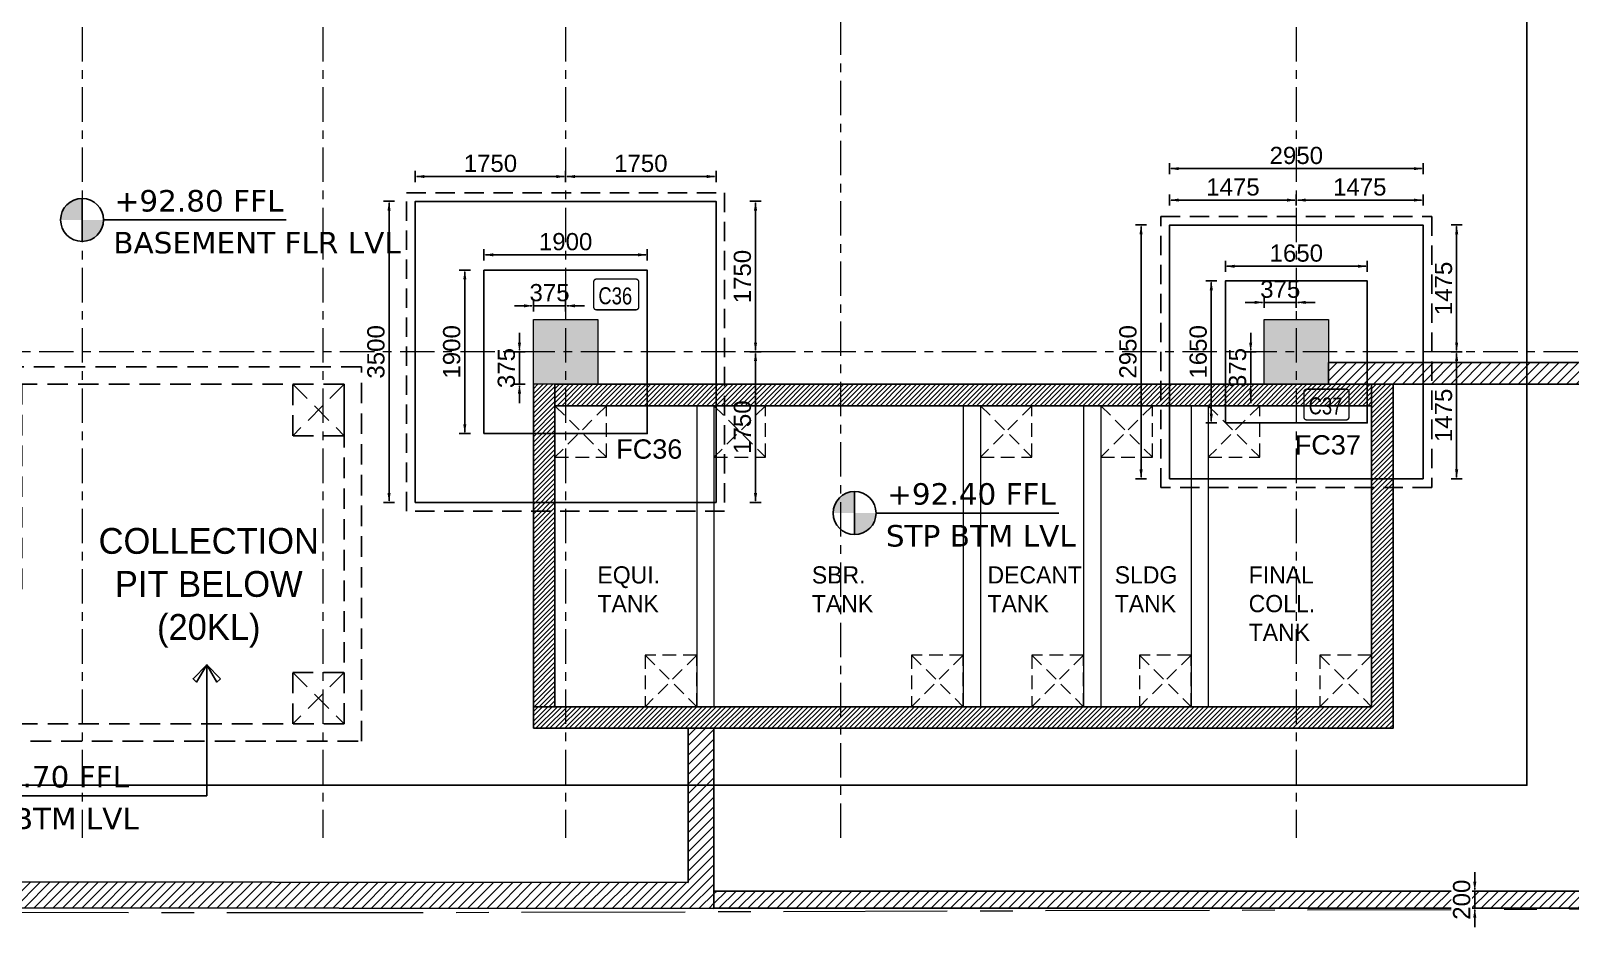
# Model space of a CAD drawing. Extents: x 1878645 to 3043969, y -1160829 to -603973.
# Drawn here: x 2125709 to 2143617, y -683780 to -673360 of the extents above; entities that cross this region are included whole.
import ezdxf
from ezdxf.enums import TextEntityAlignment as Align

# ---------------------------------------------------------------- set-up
doc = ezdxf.new("R2010")
doc.units = 0
doc.header["$LTSCALE"] = 100
doc.header["$PDMODE"] = 66
for name, pattern in [('Center', [50.8, 31.75, -6.35, 6.35, -6.35]), ('Grids', [7, 4, -1, 1, -1]), ('Hidden', [9.525, 6.35, -3.175]), ('HIDDEN2', [4.7625, 3.175, -1.5875]), ('SCHidden', [0.375, 0.25, -0.125])]:
    doc.linetypes.add(name, pattern=pattern)
doc.layers.get('Defpoints').update_dxf_attribs({"lineweight": 0})
for name, color, linetype in [('A-ANNO-LVL', 4, 'Continuous'), ('A-ANNO-TEXT', 8, 'Continuous'), ('A-CUT-ABOE', 150, 'Hidden'), ('A-DIMN-100', 5, 'Continuous'), ('COMMENTS', 30, 'Continuous'), ('Dim', 3, 'Continuous'), ('Footing', 5, 'Continuous'), ('Footing Nos', 4, 'Continuous'), ('PCC', 2, 'Continuous'), ('RETAIN-WALL', 1, 'Continuous')]:
    doc.layers.add(name, color=color, linetype=linetype)
for name, color, linetype, lineweight in [('A-ELEV-09', 9, 'Continuous', 0), ('A-GRID', 8, 'Grids', 0), ('A-SITE-BDRY', 6, 'Center', 70), ('A-STRU-CONC', 2, 'Continuous', 0), ('ECO COL', 6, 'Continuous', 0), ('Eco_  CNO', 7, 'Continuous', 25)]:
    doc.layers.add(name, color=color, linetype=linetype, lineweight=lineweight)
doc.styles.add('ARIAL', font='arial.ttf')
doc.styles.add('DIM-1', font='ARIALN.TTF')
doc.styles.add('ITA', font='simplex.shx')
doc.styles.add('SC-BBS1', font='SansSerif')
doc.styles.get("Standard").update_dxf_attribs({"font": 'verdana.ttf'})
doc.dimstyles.new('A-150-DIM-EXT_MAIN(FT)', dxfattribs={"dimscale": 0, "dimtxt": 200, "dimasz": 18, "dimexe": 100, "dimexo": 100, "dimgap": 50, "dimtad": 1, "dimdec": 0, "dimdsep": 46, "dimtxsty": 'ARIAL', "dimblk": 'A3', "dimcen": 0.025, "dimse1": 1, "dimse2": 1, "dimclrd": 256, "dimclre": 256, "dimclrt": 7, "dimazin": 2, "dimtfac": 1, "dimtdec": 0, "dimtix": 1, "dimtmove": 2, "dimatfit": 3, "dimldrblk": 'WSA-DOT-100', "dimfxl": 1, "dimtolj": 1, "dimtzin": 0, "dimarcsym": 0})
doc.dimstyles.new('DIM-075', dxfattribs={"dimscale": 75, "dimtxt": 2, "dimasz": 1.5, "dimexe": 0, "dimexo": 0, "dimgap": 0.5, "dimtad": 1, "dimdec": 0, "dimzin": 0, "dimdsep": 46, "dimtxsty": 'Standard', "dimblk": 'TAG-DIM-ARROW', "dimcen": 1, "dimclre": 8, "dimclrt": 7, "dimadec": 0, "dimazin": 0, "dimtfac": 1, "dimtdec": 0, "dimtmove": 0, "dimatfit": 3, "dimldrblk": 'TAG-LED-ARROW', "dimfxl": 1, "dimtfill": 1, "dimtfillclr": 256, "dimtolj": 1, "dimtzin": 0, "dimlwd": -1, "dimlwe": 5, "dimarcsym": 0})
pattern_1 = [(45, (-2090083.28, 677467.34), (-56.1266008, 56.1266008), [])]

# ---------------------------------------------------------------- blocks, each defined once
blk = doc.blocks.new('A2')
at = {"layer": 'Dim', "linetype": 'ByBlock', "lineweight": -2, "extrusion": (0, 0, -1)}
blk.add_lwpolyline([(6, 0), (12.2, 0)], dxfattribs=at)
blk.add_solid([(6, -1), (0, 0), (6, 1)], dxfattribs=at)
blk = doc.blocks.new('A3')
at = {"layer": 'Dim', "linetype": 'ByBlock', "lineweight": -2}
blk.add_line((0, 3.59), (0, -3.59), dxfattribs=at)
blk.add_blockref('A2', (0, 0), dxfattribs=at)
blk = doc.blocks.new('*D408')
at = {"layer": 'Defpoints', "color": 0, "transparency": 16777216}
for p in [(2131931, -676557), (2131556, -676717), (2131931, -676717)]:
    blk.add_point(p, dxfattribs=at)
at = {"layer": 'Dim', "lineweight": -2, "transparency": 16777216}
for p, q in [((2131538, -676557), (2131520, -676557)), ((2131556, -676557), (2131931, -676557)), ((2131949, -676557), (2131967, -676557))]:
    blk.add_line(p, q, dxfattribs=at)
at = {"layer": 'Dim', "lineweight": -2, "transparency": 16777216, "xscale": 18, "yscale": 18, "zscale": 18}
blk.add_blockref('A3', (2131556, -676557), dxfattribs=at)
at = {"layer": 'Dim', "lineweight": -2, "transparency": 16777216, "xscale": 18, "yscale": 18, "zscale": 18, "rotation": 180}
blk.add_blockref('A3', (2131931, -676557), dxfattribs=at)
at = {"layer": 'Dim', "color": 7, "transparency": 16777216, "insert": (2131744, -676405), "char_height": 200, "attachment_point": 5, "style": 'ARIAL'}
blk.add_mtext('\\A1;375', dxfattribs=at)
blk = doc.blocks.new('WSA-DOT-100')
at = {"layer": 'A-DIMN-100', "color": 5}
for p, q in [((0, -200), (0, 200)), ((-200, 0), (200, 0))]:
    blk.add_line(p, q, dxfattribs=at)
at = {"layer": 'A-DIMN-100', "color": 1, "const_width": 60}
blk.add_lwpolyline([(-30, 0, 1), (30, 0, 1)], format="xyb", close=True, dxfattribs=at)
blk = doc.blocks.new('*D409')
at = {"layer": 'Defpoints', "color": 0, "transparency": 16777216}
for p in [(2131394, -677092), (2131556, -677092), (2131556, -677468)]:
    blk.add_point(p, dxfattribs=at)
at = {"layer": 'Dim', "lineweight": -2, "transparency": 16777216}
for p, q in [((2131394, -677074), (2131394, -677056)), ((2131394, -677468), (2131394, -677092)), ((2131394, -677486), (2131394, -677504))]:
    blk.add_line(p, q, dxfattribs=at)
at = {"layer": 'Dim', "lineweight": -2, "transparency": 16777216, "xscale": 18, "yscale": 18, "zscale": 18}
for p, rotation in [((2131394, -677092), 270), ((2131394, -677468), 90)]:
    blk.add_blockref('A3', p, dxfattribs=dict(at, rotation=rotation))
at = {"layer": 'Dim', "color": 7, "transparency": 16777216, "insert": (2131242, -677280), "char_height": 200, "attachment_point": 5, "rotation": 90, "style": 'ARIAL'}
blk.add_mtext('\\A1;375', dxfattribs=at)
blk = doc.blocks.new('*D410')
at = {"layer": 'Defpoints', "color": 0, "transparency": 16777216}
for p in [(2140431, -676517), (2140056, -676717), (2140431, -676717)]:
    blk.add_point(p, dxfattribs=at)
at = {"layer": 'Dim', "lineweight": -2, "transparency": 16777216}
for p, q in [((2140038, -676517), (2140020, -676517)), ((2140056, -676517), (2140431, -676517)), ((2140449, -676517), (2140467, -676517))]:
    blk.add_line(p, q, dxfattribs=at)
at = {"layer": 'Dim', "lineweight": -2, "transparency": 16777216, "xscale": 18, "yscale": 18, "zscale": 18}
blk.add_blockref('A3', (2140056, -676517), dxfattribs=at)
at = {"layer": 'Dim', "lineweight": -2, "transparency": 16777216, "xscale": 18, "yscale": 18, "zscale": 18, "rotation": 180}
blk.add_blockref('A3', (2140431, -676517), dxfattribs=at)
at = {"layer": 'Dim', "color": 7, "transparency": 16777216, "insert": (2140244, -676365), "char_height": 200, "attachment_point": 5, "style": 'ARIAL'}
blk.add_mtext('\\A1;375', dxfattribs=at)
blk = doc.blocks.new('*D411')
at = {"layer": 'Defpoints', "color": 0, "transparency": 16777216}
for p in [(2139900, -677092), (2140056, -677092), (2140056, -677467)]:
    blk.add_point(p, dxfattribs=at)
at = {"layer": 'Dim', "lineweight": -2, "transparency": 16777216}
for p, q in [((2139900, -677074), (2139900, -677056)), ((2139900, -677467), (2139900, -677092)), ((2139900, -677485), (2139900, -677503))]:
    blk.add_line(p, q, dxfattribs=at)
at = {"layer": 'Dim', "lineweight": -2, "transparency": 16777216, "xscale": 18, "yscale": 18, "zscale": 18}
for p, rotation in [((2139900, -677092), 270), ((2139900, -677467), 90)]:
    blk.add_blockref('A3', p, dxfattribs=dict(at, rotation=rotation))
at = {"layer": 'Dim', "color": 7, "transparency": 16777216, "insert": (2139748, -677280), "char_height": 200, "attachment_point": 5, "rotation": 90, "style": 'ARIAL'}
blk.add_mtext('\\A1;375', dxfattribs=at)
blk = doc.blocks.new('Co')
at = {"const_width": 0.75}
blk.add_lwpolyline([(-12.57, -7.17), (-12.57, 6.59, -0.414214), (-11.07, 8.09), (10.51, 8.09, -0.414214), (12.01, 6.59), (12.01, -7.17, -0.414214), (10.51, -8.67), (-11.07, -8.67, -0.414214)], format="xyb", close=True, dxfattribs=at)
at = {"style": 'ITA', "width": 0.669972}
blk.add_attdef('COL', text='', height=10.5, rotation=0.63804, dxfattribs=at).set_placement((-9.93, -5.51), (8.49, -5.3), align=Align.FIT)
blk = doc.blocks.new('*D708')
at = {"layer": 'Defpoints', "color": 0, "transparency": 16777216}
for p in [(2140431, -675328), (2138956, -675617), (2140431, -675617)]:
    blk.add_point(p, dxfattribs=at)
at = {"layer": 'Dim', "lineweight": -2, "transparency": 16777216}
blk.add_line((2138974, -675328), (2140413, -675328), dxfattribs=at)
at = {"layer": 'Dim', "lineweight": -2, "transparency": 16777216, "xscale": 18, "yscale": 18, "zscale": 18, "rotation": 180}
blk.add_blockref('A3', (2138956, -675328), dxfattribs=at)
at = {"layer": 'Dim', "lineweight": -2, "transparency": 16777216, "xscale": 18, "yscale": 18, "zscale": 18}
blk.add_blockref('A3', (2140431, -675328), dxfattribs=at)
at = {"layer": 'Dim', "color": 7, "transparency": 16777216, "insert": (2139694, -675176), "char_height": 200, "attachment_point": 5, "style": 'ARIAL'}
blk.add_mtext('\\A1;1475', dxfattribs=at)
blk = doc.blocks.new('*D709')
at = {"layer": 'Defpoints', "color": 0, "transparency": 16777216}
for p in [(2141906, -675328), (2140431, -675617), (2141906, -675617)]:
    blk.add_point(p, dxfattribs=at)
at = {"layer": 'Dim', "lineweight": -2, "transparency": 16777216}
blk.add_line((2140449, -675328), (2141888, -675328), dxfattribs=at)
at = {"layer": 'Dim', "lineweight": -2, "transparency": 16777216, "xscale": 18, "yscale": 18, "zscale": 18, "rotation": 180}
blk.add_blockref('A3', (2140431, -675328), dxfattribs=at)
at = {"layer": 'Dim', "lineweight": -2, "transparency": 16777216, "xscale": 18, "yscale": 18, "zscale": 18}
blk.add_blockref('A3', (2141906, -675328), dxfattribs=at)
at = {"layer": 'Dim', "color": 7, "transparency": 16777216, "insert": (2141169, -675176), "char_height": 200, "attachment_point": 5, "style": 'ARIAL'}
blk.add_mtext('\\A1;1475', dxfattribs=at)
blk = doc.blocks.new('*D710')
at = {"layer": 'Defpoints', "color": 0, "transparency": 16777216}
for p in [(2138956, -674962), (2138956, -675617), (2141906, -675617)]:
    blk.add_point(p, dxfattribs=at)
at = {"layer": 'Dim', "lineweight": -2, "transparency": 16777216}
blk.add_line((2141888, -674962), (2138974, -674962), dxfattribs=at)
at = {"layer": 'Dim', "lineweight": -2, "transparency": 16777216, "xscale": 18, "yscale": 18, "zscale": 18, "rotation": 180}
blk.add_blockref('A3', (2138956, -674962), dxfattribs=at)
at = {"layer": 'Dim', "lineweight": -2, "transparency": 16777216, "xscale": 18, "yscale": 18, "zscale": 18}
blk.add_blockref('A3', (2141906, -674962), dxfattribs=at)
at = {"layer": 'Dim', "color": 7, "transparency": 16777216, "insert": (2140431, -674810), "char_height": 200, "attachment_point": 5, "style": 'ARIAL'}
blk.add_mtext('\\A1;2950', dxfattribs=at)
blk = doc.blocks.new('*D711')
at = {"layer": 'Defpoints', "color": 0, "transparency": 16777216}
for p in [(2139606, -676267), (2139442, -677917), (2139606, -677917)]:
    blk.add_point(p, dxfattribs=at)
at = {"layer": 'Dim', "lineweight": -2, "transparency": 16777216}
blk.add_line((2139442, -676285), (2139442, -677899), dxfattribs=at)
at = {"layer": 'Dim', "lineweight": -2, "transparency": 16777216, "xscale": 18, "yscale": 18, "zscale": 18}
for p, rotation in [((2139442, -676267), 90), ((2139442, -677917), 270)]:
    blk.add_blockref('A3', p, dxfattribs=dict(at, rotation=rotation))
at = {"layer": 'Dim', "color": 7, "transparency": 16777216, "insert": (2139290, -677092), "char_height": 200, "attachment_point": 5, "rotation": 90, "style": 'ARIAL'}
blk.add_mtext('\\A1;1650', dxfattribs=at)
blk = doc.blocks.new('*D712')
at = {"layer": 'Defpoints', "color": 0, "transparency": 16777216}
for p in [(2139606, -676097), (2139606, -676267), (2141256, -676267)]:
    blk.add_point(p, dxfattribs=at)
at = {"layer": 'Dim', "lineweight": -2, "transparency": 16777216}
blk.add_line((2141238, -676097), (2139624, -676097), dxfattribs=at)
at = {"layer": 'Dim', "lineweight": -2, "transparency": 16777216, "xscale": 18, "yscale": 18, "zscale": 18, "rotation": 180}
blk.add_blockref('A3', (2139606, -676097), dxfattribs=at)
at = {"layer": 'Dim', "lineweight": -2, "transparency": 16777216, "xscale": 18, "yscale": 18, "zscale": 18}
blk.add_blockref('A3', (2141256, -676097), dxfattribs=at)
at = {"layer": 'Dim', "color": 7, "transparency": 16777216, "insert": (2140431, -675945), "char_height": 200, "attachment_point": 5, "style": 'ARIAL'}
blk.add_mtext('\\A1;1650', dxfattribs=at)
blk = doc.blocks.new('*D713')
at = {"layer": 'Defpoints', "color": 0, "transparency": 16777216}
for p in [(2138956, -675617), (2138625, -678567), (2138956, -678567)]:
    blk.add_point(p, dxfattribs=at)
at = {"layer": 'Dim', "lineweight": -2, "transparency": 16777216}
blk.add_line((2138625, -675635), (2138625, -678549), dxfattribs=at)
at = {"layer": 'Dim', "lineweight": -2, "transparency": 16777216, "xscale": 18, "yscale": 18, "zscale": 18}
for p, rotation in [((2138625, -675617), 90), ((2138625, -678567), 270)]:
    blk.add_blockref('A3', p, dxfattribs=dict(at, rotation=rotation))
at = {"layer": 'Dim', "color": 7, "transparency": 16777216, "insert": (2138473, -677092), "char_height": 200, "attachment_point": 5, "rotation": 90, "style": 'ARIAL'}
blk.add_mtext('\\A1;2950', dxfattribs=at)
blk = doc.blocks.new('*D714')
at = {"layer": 'Defpoints', "color": 0, "transparency": 16777216}
for p in [(2141906, -675617), (2141906, -677092), (2142296, -677092)]:
    blk.add_point(p, dxfattribs=at)
at = {"layer": 'Dim', "lineweight": -2, "transparency": 16777216}
blk.add_line((2142296, -675635), (2142296, -677074), dxfattribs=at)
at = {"layer": 'Dim', "lineweight": -2, "transparency": 16777216, "xscale": 18, "yscale": 18, "zscale": 18}
for p, rotation in [((2142296, -675617), 90), ((2142296, -677092), 270)]:
    blk.add_blockref('A3', p, dxfattribs=dict(at, rotation=rotation))
at = {"layer": 'Dim', "color": 7, "transparency": 16777216, "insert": (2142144, -676355), "char_height": 200, "attachment_point": 5, "rotation": 90, "style": 'ARIAL'}
blk.add_mtext('\\A1;1475', dxfattribs=at)
blk = doc.blocks.new('*D715')
at = {"layer": 'Defpoints', "color": 0, "transparency": 16777216}
for p in [(2141906, -677092), (2141906, -678567), (2142296, -678567)]:
    blk.add_point(p, dxfattribs=at)
at = {"layer": 'Dim', "lineweight": -2, "transparency": 16777216}
blk.add_line((2142296, -677110), (2142296, -678549), dxfattribs=at)
at = {"layer": 'Dim', "lineweight": -2, "transparency": 16777216, "xscale": 18, "yscale": 18, "zscale": 18}
for p, rotation in [((2142296, -677092), 90), ((2142296, -678567), 270)]:
    blk.add_blockref('A3', p, dxfattribs=dict(at, rotation=rotation))
at = {"layer": 'Dim', "color": 7, "transparency": 16777216, "insert": (2142144, -677830), "char_height": 200, "attachment_point": 5, "rotation": 90, "style": 'ARIAL'}
blk.add_mtext('\\A1;1475', dxfattribs=at)
blk = doc.blocks.new('*D716')
at = {"layer": 'Defpoints', "color": 0, "transparency": 16777216}
for p in [(2132881, -675964), (2130981, -676142), (2132881, -676142)]:
    blk.add_point(p, dxfattribs=at)
at = {"layer": 'Dim', "lineweight": -2, "transparency": 16777216}
blk.add_line((2130999, -675964), (2132863, -675964), dxfattribs=at)
at = {"layer": 'Dim', "lineweight": -2, "transparency": 16777216, "xscale": 18, "yscale": 18, "zscale": 18, "rotation": 180}
blk.add_blockref('A3', (2130981, -675964), dxfattribs=at)
at = {"layer": 'Dim', "lineweight": -2, "transparency": 16777216, "xscale": 18, "yscale": 18, "zscale": 18}
blk.add_blockref('A3', (2132881, -675964), dxfattribs=at)
at = {"layer": 'Dim', "color": 7, "transparency": 16777216, "insert": (2131931, -675812), "char_height": 200, "attachment_point": 5, "style": 'ARIAL'}
blk.add_mtext('\\A1;1900', dxfattribs=at)
blk = doc.blocks.new('*D717')
at = {"layer": 'Defpoints', "color": 0, "transparency": 16777216}
for p in [(2130981, -676142), (2130758, -678042), (2130981, -678042)]:
    blk.add_point(p, dxfattribs=at)
at = {"layer": 'Dim', "lineweight": -2, "transparency": 16777216}
blk.add_line((2130758, -676160), (2130758, -678024), dxfattribs=at)
at = {"layer": 'Dim', "lineweight": -2, "transparency": 16777216, "xscale": 18, "yscale": 18, "zscale": 18}
for p, rotation in [((2130758, -676142), 90), ((2130758, -678042), 270)]:
    blk.add_blockref('A3', p, dxfattribs=dict(at, rotation=rotation))
at = {"layer": 'Dim', "color": 7, "transparency": 16777216, "insert": (2130606, -677092), "char_height": 200, "attachment_point": 5, "rotation": 90, "style": 'ARIAL'}
blk.add_mtext('\\A1;1900', dxfattribs=at)
blk = doc.blocks.new('*D718')
at = {"layer": 'Defpoints', "color": 0, "transparency": 16777216}
for p in [(2131931, -675054), (2130181, -675342), (2131931, -675342)]:
    blk.add_point(p, dxfattribs=at)
at = {"layer": 'Dim', "lineweight": -2, "transparency": 16777216}
blk.add_line((2130199, -675054), (2131913, -675054), dxfattribs=at)
at = {"layer": 'Dim', "lineweight": -2, "transparency": 16777216, "xscale": 18, "yscale": 18, "zscale": 18, "rotation": 180}
blk.add_blockref('A3', (2130181, -675054), dxfattribs=at)
at = {"layer": 'Dim', "lineweight": -2, "transparency": 16777216, "xscale": 18, "yscale": 18, "zscale": 18}
blk.add_blockref('A3', (2131931, -675054), dxfattribs=at)
at = {"layer": 'Dim', "color": 7, "transparency": 16777216, "insert": (2131056, -674902), "char_height": 200, "attachment_point": 5, "style": 'ARIAL'}
blk.add_mtext('\\A1;1750', dxfattribs=at)
blk = doc.blocks.new('*D719')
at = {"layer": 'Defpoints', "color": 0, "transparency": 16777216}
for p in [(2133681, -675054), (2131931, -675342), (2133681, -675342)]:
    blk.add_point(p, dxfattribs=at)
at = {"layer": 'Dim', "lineweight": -2, "transparency": 16777216}
blk.add_line((2131949, -675054), (2133663, -675054), dxfattribs=at)
at = {"layer": 'Dim', "lineweight": -2, "transparency": 16777216, "xscale": 18, "yscale": 18, "zscale": 18, "rotation": 180}
blk.add_blockref('A3', (2131931, -675054), dxfattribs=at)
at = {"layer": 'Dim', "lineweight": -2, "transparency": 16777216, "xscale": 18, "yscale": 18, "zscale": 18}
blk.add_blockref('A3', (2133681, -675054), dxfattribs=at)
at = {"layer": 'Dim', "color": 7, "transparency": 16777216, "insert": (2132806, -674902), "char_height": 200, "attachment_point": 5, "style": 'ARIAL'}
blk.add_mtext('\\A1;1750', dxfattribs=at)
blk = doc.blocks.new('*D720')
at = {"layer": 'Defpoints', "color": 0, "transparency": 16777216}
for p in [(2130181, -675342), (2129877, -678842), (2130181, -678842)]:
    blk.add_point(p, dxfattribs=at)
at = {"layer": 'Dim', "lineweight": -2, "transparency": 16777216}
blk.add_line((2129877, -675360), (2129877, -678824), dxfattribs=at)
at = {"layer": 'Dim', "lineweight": -2, "transparency": 16777216, "xscale": 18, "yscale": 18, "zscale": 18}
for p, rotation in [((2129877, -675342), 90), ((2129877, -678842), 270)]:
    blk.add_blockref('A3', p, dxfattribs=dict(at, rotation=rotation))
at = {"layer": 'Dim', "color": 7, "transparency": 16777216, "insert": (2129725, -677092), "char_height": 200, "attachment_point": 5, "rotation": 90, "style": 'ARIAL'}
blk.add_mtext('\\A1;3500', dxfattribs=at)
blk = doc.blocks.new('*D721')
at = {"layer": 'Defpoints', "color": 0, "transparency": 16777216}
for p in [(2133681, -677092), (2134140, -677092), (2133681, -678842)]:
    blk.add_point(p, dxfattribs=at)
at = {"layer": 'Dim', "lineweight": -2, "transparency": 16777216}
blk.add_line((2134140, -678824), (2134140, -677110), dxfattribs=at)
at = {"layer": 'Dim', "lineweight": -2, "transparency": 16777216, "xscale": 18, "yscale": 18, "zscale": 18}
for p, rotation in [((2134140, -677092), 90), ((2134140, -678842), 270)]:
    blk.add_blockref('A3', p, dxfattribs=dict(at, rotation=rotation))
at = {"layer": 'Dim', "color": 7, "transparency": 16777216, "insert": (2133988, -677967), "char_height": 200, "attachment_point": 5, "rotation": 90, "style": 'ARIAL'}
blk.add_mtext('\\A1;1750', dxfattribs=at)
blk = doc.blocks.new('*D722')
at = {"layer": 'Defpoints', "color": 0, "transparency": 16777216}
for p in [(2133681, -675342), (2134140, -675342), (2133681, -677092)]:
    blk.add_point(p, dxfattribs=at)
at = {"layer": 'Dim', "lineweight": -2, "transparency": 16777216}
blk.add_line((2134140, -677074), (2134140, -675360), dxfattribs=at)
at = {"layer": 'Dim', "lineweight": -2, "transparency": 16777216, "xscale": 18, "yscale": 18, "zscale": 18}
for p, rotation in [((2134140, -675342), 90), ((2134140, -677092), 270)]:
    blk.add_blockref('A3', p, dxfattribs=dict(at, rotation=rotation))
at = {"layer": 'Dim', "color": 7, "transparency": 16777216, "insert": (2133988, -676217), "char_height": 200, "attachment_point": 5, "rotation": 90, "style": 'ARIAL'}
blk.add_mtext('\\A1;1750', dxfattribs=at)
blk = doc.blocks.new('A$Cbbe42f34DFF')
at = {"layer": 'A-CUT-ABOE', "linetype": 'HIDDEN2', "ltscale": 0.75}
for p, q in [((4350, 3700), (4950, 3100)), ((4950, 3700), (4350, 3100)), ((4350, 350), (4950, -250)), ((4950, 350), (4350, -250))]:
    blk.add_line(p, q, dxfattribs=at)
for points in [[(-1200, -450), (5150, -450), (5150, 3900), (1000, 3900), (1000, 1500), (-1200, 1500)], [(-1000, -250), (4950, -250), (4950, 3700), (1200, 3700), (1200, 1300), (-1000, 1300)], [(4950, 3100), (4350, 3100), (4350, 3700), (4950, 3700)], [(4950, -250), (4350, -250), (4350, 350), (4950, 350)]]:
    blk.add_lwpolyline(points, close=True, dxfattribs=at)
blk = doc.blocks.new('TAG - LEVEL SPOT L')
h = blk.add_hatch(color=256)
h.paths.add_polyline_path([(0, 0), (0, 2, 0.414214), (-2, 0)])
h.paths.add_polyline_path([(0, -2, 0.414214), (2, 0), (0, 0)])
for p, q in [((0, 2), (0, -2)), ((2, 0), (17, 0)), ((17, 0), (18, 0)), ((18, 0), (19, 0))]:
    blk.add_line(p, q)
at = {"linetype": 'Center'}
blk.add_line((19, 0), (18, 0), dxfattribs=at)
blk.add_circle((0, 0), 2)
at = {"color": 7}
for tag, p in [('LVL', (3.03, 0.78)), ('HEIGHT', (2.91, -3.11))]:
    blk.add_attdef(tag, p, '', height=2.5, dxfattribs=at)
blk = doc.blocks.new('TAG-DIM-ARROW')
for p, q in [((-1, 0), (0, 0)), ((0, -0.5), (0, 0.5))]:
    blk.add_line(p, q)
at = {"lineweight": 20}
blk.add_line((-0.354, -0.354), (0.354, 0.354), dxfattribs=at)
blk = doc.blocks.new('TAG-LED-ARROW')
blk.add_line((0, 0), (-1, 0))
blk.add_lwpolyline([(-0.707, -0.707), (0, 0), (-0.707, 0.707), (-0.884, 0.53), (0, 0), (-0.884, -0.53)], close=True)
blk = doc.blocks.new('G$C92EAE22F')
at = {"layer": 'RETAIN-WALL', "lineweight": -3}
h = blk.add_hatch(dxfattribs=at)
h.set_pattern_fill('ANSI31', color=11, scale=25)
h.set_pattern_definition([(45, (-2234185.81, 595374.29), (-56.1266008, 56.1266008), [])])
edge = h.paths.add_edge_path()
edge.add_line((33123, 0), (33123, 250))
edge.add_line((33123, 250), (223, 250))
edge.add_line((223, 250), (223, 16250))
edge.add_line((223, 16250), (5523, 16250))
edge.add_line((5523, 16250), (5523, 25850))
edge.add_line((5523, 25850), (28573, 25850))
edge.add_line((28573, 25850), (28573, 28300))
edge.add_line((28573, 28300), (61173, 28300))
edge.add_line((61173, 28300), (61173, 251))
edge.add_line((61173, 251), (50723, 250))
edge.add_line((50723, 250), (50723, 0))
edge.add_line((50723, 0), (61423, 1))
edge.add_line((61423, 1), (61423, 28550))
edge.add_line((61423, 28550), (28323, 28550))
edge.add_line((28323, 28550), (28323, 26100))
edge.add_line((28323, 26100), (5273, 26100))
edge.add_line((5273, 26100), (5273, 16500))
edge.add_line((5273, 16500), (-27, 16500))
edge.add_line((-27, 16500), (-27, 0))
edge.add_line((-27, 0), (33123, 0))
h = blk.add_hatch(dxfattribs=at)
h.set_pattern_fill('ANSI31', color=11, scale=25)
h.set_pattern_definition([(45, (-1993145.97, 595374.285), (-56.1266008, 56.1266008), [])])
h.paths.add_polyline_path([(41473, -3750), (51223, -3750), (51223, 0), (51473, 0), (51473, -4000), (41473, -4000)])
h = blk.add_hatch(dxfattribs=at)
h.set_pattern_fill('ANSI31', color=11, scale=25)
h.set_pattern_definition(pattern_1)
h.paths.add_polyline_path([(41473, 0), (41723, 0), (41723, -3750), (41473, -3750)])
h = blk.add_hatch(dxfattribs=at)
h.set_pattern_fill('ANSI31', color=11, scale=25)
h.set_pattern_definition([(45, (-2242236.346, 851219.74), (-56.1266008, 56.1266008), [])])
h.paths.add_polyline_path([(41723, 0), (51223, 0), (51223, -250), (41723, -250)])
h = blk.add_hatch(dxfattribs=at)
h.set_pattern_fill('ANSI31', color=11, scale=25)
h.set_pattern_definition(pattern_1)
h.paths.add_polyline_path([(43573, -4000), (43273, -4000), (43273, -5792), (-27, -5757), (-27, -6057), (43573, -6093)])
for points in [[(33123, 0), (33123, 250), (223, 250), (223, 16250), (5523, 16250), (5523, 25850), (28573, 25850), (28573, 28300), (61173, 28300), (61173, 251), (50723, 250), (50723, 0), (61423, 1), (61423, 28550), (28323, 28550), (28323, 26100), (5273, 26100), (5273, 16500), (-27, 16500), (-27, 0), (33123, 0)], [(51473, 0), (51473, -4000), (41473, -4000)], [(51223, 0), (51223, -3750), (41473, -3750)], [(43573, -4000), (43273, -4000), (43273, -5792), (-27, -5757), (-27, -6057), (43573, -6093), (43573, -4000)]]:
    blk.add_lwpolyline(points, dxfattribs=at)
at = {"layer": 'RETAIN-WALL', "color": 11, "lineweight": -3}
for points in [[(41473, -4000), (41473, 0)], [(41723, 0), (41723, -3750)], [(41473, -4000), (41473, 0)]]:
    blk.add_lwpolyline(points, dxfattribs=at)
blk.add_lwpolyline([(41723, 0), (51223, 0), (51223, -250), (41723, -250)], close=True, dxfattribs=at)
blk = doc.blocks.new('*D1209')
at = {"layer": 'Dim', "lineweight": -2, "transparency": 16777216}
for p, q in [((2142507, -683342), (2142507, -683324)), ((2142507, -683560), (2142507, -683360)), ((2142507, -683578), (2142507, -683596))]:
    blk.add_line(p, q, dxfattribs=at)
at = {"layer": 'Dim', "lineweight": -2, "transparency": 16777216, "xscale": 18, "yscale": 18, "zscale": 18}
for p, rotation in [((2142507, -683360), 270), ((2142507, -683560), 90)]:
    blk.add_blockref('A3', p, dxfattribs=dict(at, rotation=rotation))
at = {"layer": 'Dim', "color": 7, "transparency": 16777216, "insert": (2142355, -683460), "char_height": 200, "attachment_point": 5, "rotation": 90, "style": 'ARIAL', "bg_fill": 3, "box_fill_scale": 1.1, "bg_fill_color": 256, "bg_fill_true_color": 13158600, "bg_fill_transparency": 0}
blk.add_mtext('\\A1;200', dxfattribs=at)
at = {"layer": 'Defpoints', "color": 0, "transparency": 16777216}
for p in [(2142466, -683360), (2142507, -683360), (2142466, -683560)]:
    blk.add_point(p, dxfattribs=at)

msp = doc.modelspace()

# ---------------------------------------------------------------- hatches: boundary and pattern name
at = {"layer": 'ECO COL'}
h = msp.add_hatch(color=256, dxfattribs=at)
h.dxf.hatch_style = 1
h.paths.add_polyline_path([(2131556.01882, -676717.43132), (2131556.01882, -677467.44013), (2132306.01882, -677467.44013), (2132306.01882, -676717.43132)])
h = msp.add_hatch(color=256, dxfattribs=at)
h.dxf.hatch_style = 1
h.paths.add_polyline_path([(2131556.01882, -676717.43132), (2131556.01882, -677467.44013), (2132306.01882, -677467.44013), (2132306.01882, -676717.43132)])
h = msp.add_hatch(color=256, dxfattribs=at)
h.dxf.hatch_style = 1
h.paths.add_polyline_path([(2140056.01882, -676717.43132), (2140056.01882, -677467.44013), (2140806.01882, -677467.44013), (2140806.01882, -676717.43132)])
h = msp.add_hatch(color=256, dxfattribs=at)
h.dxf.hatch_style = 1
h.paths.add_polyline_path([(2140056.01882, -676717.43132), (2140056.01882, -677467.44013), (2140806.01882, -677467.44013), (2140806.01882, -676717.43132)])
at = {"layer": 'RETAIN-WALL', "lineweight": -3}
h = msp.add_hatch(dxfattribs=at)
h.set_pattern_fill('ANSI31', color=11, scale=25)
h.set_pattern_definition([(45, (96937.31, -82093.06), (-56.1266008, 56.1266008), [])])
h.paths.add_polyline_path([(2131556.01882, -681217.04844), (2141306.01882, -681217.04844), (2141306.01882, -677467.02645), (2141556.01882, -677467.02117), (2141556.01882, -681467.04844), (2131556.01882, -681467.04844)])
h = msp.add_hatch(dxfattribs=at)
h.set_pattern_fill('ANSI31', color=11, scale=25)
h.paths.add_polyline_path([(2131556.01882, -677467.67683), (2131806.01882, -677467.67683), (2131806.01882, -681217.04403), (2131556.01882, -681217.04403)])
h = msp.add_hatch(dxfattribs=at)
h.set_pattern_fill('ANSI31', color=11, scale=25)
h.set_pattern_definition([(45, (-152153.066, 173752.395), (-56.1266008, 56.1266008), [])])
h.paths.add_polyline_path([(2131806.01882, -677467.44013), (2141306.01882, -677467.44013), (2141306.01882, -677717.44013), (2131806.01882, -677717.44013)])
h = msp.add_hatch(dxfattribs=at)
h.set_pattern_fill('ANSI31', color=11, scale=25)
h.set_pattern_definition([(45, (0, 74256.35), (-56.1266008, 56.1266008), [])])
h.paths.add_polyline_path([(2156562.79248, -683359.71042), (2133656.01882, -683359.71042), (2133656.01882, -683559.95514), (2156562.79248, -683559.95514)])

# ---------------------------------------------------------------- linework, layer by layer
at = {"layer": 'A-ELEV-09', "linetype": 'HIDDEN2', "ltscale": 0.5}
for p, q in [((2132406.01882, -677717.44013), (2131806.01882, -678317.44013)), ((2131806.01882, -677717.44013), (2132406.01882, -678317.44013)), ((2134256.01882, -677717.44013), (2133656.01882, -678317.44013)), ((2133656.01882, -677717.44013), (2134256.01882, -678317.44013)), ((2137356.01882, -677717.44013), (2136756.01882, -678317.44013)), ((2136756.01882, -677717.44013), (2137356.01882, -678317.44013)), ((2138756.01882, -677717.44013), (2138156.01882, -678317.44013)), ((2138156.01882, -677717.44013), (2138756.01882, -678317.44013)), ((2140006.01882, -677717.44013), (2139406.01882, -678317.44013)), ((2139406.01882, -677717.44013), (2140006.01882, -678317.44013)), ((2133456.01882, -680617.04844), (2132856.01882, -681217.04844)), ((2132856.01882, -680617.04844), (2133456.01882, -681217.04844)), ((2136556.01882, -680617.04844), (2135956.01882, -681217.04844)), ((2135956.01882, -680617.04844), (2136556.01882, -681217.04844)), ((2137956.01882, -680617.04844), (2137356.01882, -681217.04844)), ((2137356.01882, -680617.04844), (2137956.01882, -681217.04844)), ((2139206.01882, -680617.04844), (2138606.01882, -681217.04844)), ((2138606.01882, -680617.04844), (2139206.01882, -681217.04844)), ((2141306.01882, -680617.04844), (2140706.01882, -681217.04844)), ((2140706.01882, -680617.04844), (2141306.01882, -681217.04844))]:
    msp.add_line(p, q, dxfattribs=at)
for points in [[(2131806.01882, -678317.44013), (2132406.01882, -678317.44013), (2132406.01882, -677717.44013), (2131806.01882, -677717.44013)], [(2133656.01882, -678317.44013), (2134256.01882, -678317.44013), (2134256.01882, -677717.44013), (2133656.01882, -677717.44013)], [(2136756.01882, -678317.44013), (2137356.01882, -678317.44013), (2137356.01882, -677717.44013), (2136756.01882, -677717.44013)], [(2138156.01882, -678317.44013), (2138756.01882, -678317.44013), (2138756.01882, -677717.44013), (2138156.01882, -677717.44013)], [(2139406.01882, -678317.44013), (2140006.01882, -678317.44013), (2140006.01882, -677717.44013), (2139406.01882, -677717.44013)], [(2132856.01882, -681217.04844), (2133456.01882, -681217.04844), (2133456.01882, -680617.04844), (2132856.01882, -680617.04844)], [(2135956.01882, -681217.04844), (2136556.01882, -681217.04844), (2136556.01882, -680617.04844), (2135956.01882, -680617.04844)], [(2137356.01882, -681217.04844), (2137956.01882, -681217.04844), (2137956.01882, -680617.04844), (2137356.01882, -680617.04844)], [(2138606.01882, -681217.04844), (2139206.01882, -681217.04844), (2139206.01882, -680617.04844), (2138606.01882, -680617.04844)], [(2140706.01882, -681217.04844), (2141306.01882, -681217.04844), (2141306.01882, -680617.04844), (2140706.01882, -680617.04844)]]:
    msp.add_lwpolyline(points, close=True, dxfattribs=at)
at = {"layer": 'A-GRID'}
for p, q in [((2126306.02485, -647417.03522), (2126306.02485, -682739.87014)), ((2129106.01882, -647417.03522), (2129106.01882, -682739.87014)), ((2131931.01882, -647417.03522), (2131931.01882, -682739.87014)), ((2135131.14109, -682739.87014), (2135131.14109, -647417.03522)), ((2140431.01882, -647417.03522), (2140431.01882, -682739.87014)), ((2157706.18259, -677092.44028), (2088240.36157, -677092.44028))]:
    msp.add_line(p, q, dxfattribs=at)
at = {"layer": 'A-SITE-BDRY', "lineweight": 5, "ltscale": 0.6}
msp.add_lwpolyline([(2157391.32321, -646146.71592), (2157391.32321, -646146.71592), (2156766.7434, -683560.75609), (2154659.09997, -683539.23521), (2129895.1493, -683614.04958), (2075814.3262, -683560.75609), (2088922.65551, -650012.93328)], dxfattribs=at)
at = {"layer": 'A-STRU-CONC'}
for p, q in [((2133456.01882, -677567.62227), (2133456.01882, -677567.83182)), ((2133656.01882, -677567.61699), (2133656.01882, -677567.83182)), ((2136556.01882, -677567.54044), (2136556.01882, -677567.83182)), ((2136756.01882, -677567.53516), (2136756.01882, -677567.83182)), ((2137956.01882, -677467.11179), (2137956.01882, -677467.44013)), ((2138156.01882, -677567.4982), (2138156.01882, -677567.83182)), ((2139206.01882, -677567.47048), (2139206.01882, -677567.83182)), ((2139406.01882, -677567.46521), (2139406.01882, -677567.83182)), ((2133456.01882, -677717.44013), (2133456.01882, -681217.04844)), ((2133656.01882, -677717.44013), (2133656.01882, -681217.04844)), ((2136556.01882, -677717.44013), (2136556.01882, -681217.04844)), ((2136756.01882, -677717.44013), (2136756.01882, -681217.04844)), ((2137956.01882, -677717.44013), (2137956.01882, -681217.04844)), ((2138156.01882, -677717.44013), (2138156.01882, -681217.04844)), ((2139206.01882, -677717.44013), (2139206.01882, -681217.04844)), ((2139406.01882, -677717.44013), (2139406.01882, -681217.04844))]:
    msp.add_line(p, q, dxfattribs=at)
at = {"layer": 'Dim', "color": 40, "true_color": 0xf8d731}
msp.add_lwpolyline([(2092759.38401, -649527.50862), (2100121.76713, -649527.50862), (2100121.76713, -655259.46779), (2108706.96821, -655259.46779), (2108706.96821, -662274.23868), (2118005.25064, -662274.23868), (2118005.25064, -672907.8754), (2143113.65958, -672907.8754), (2143113.65958, -682129.30971), (2091341.96742, -682129.30971), (2091341.96742, -649527.6102), (2092759.38401, -649527.50862)], dxfattribs=at)
at = {"layer": 'ECO COL', "color": 4}
for points in [[(2131556.01882, -676717.43132), (2132306.01882, -676717.43132), (2132306.01882, -677467.44013), (2131556.01882, -677467.44013)], [(2131556.01882, -676717.43132), (2132306.01882, -676717.43132), (2132306.01882, -677467.44013), (2131556.01882, -677467.44013)], [(2140056.01882, -676717.43132), (2140806.01882, -676717.43132), (2140806.01882, -677467.44013), (2140056.01882, -677467.44013)], [(2140056.01882, -676717.43132), (2140806.01882, -676717.43132), (2140806.01882, -677467.44013), (2140056.01882, -677467.44013)]]:
    msp.add_lwpolyline(points, close=True, dxfattribs=at)
at = {"layer": 'Footing'}
for points in [[(2130181.01882, -678842.43132), (2130181.01882, -675342.43132), (2133681.01882, -675342.43132), (2133681.01882, -678842.43132)], [(2138956.01882, -678567.43132), (2138956.01882, -675617.43132), (2141906.01882, -675617.43132), (2141906.01882, -678567.43132)], [(2130981.01882, -678042.43132), (2130981.01882, -676142.43132), (2132881.01882, -676142.43132), (2132881.01882, -678042.43132)], [(2139606.01882, -677917.43132), (2139606.01882, -676267.43132), (2141256.01882, -676267.43132), (2141256.01882, -677917.43132)]]:
    msp.add_lwpolyline(points, close=True, dxfattribs=at)
at = {"layer": 'PCC', "linetype": 'SCHidden', "ltscale": 9}
for points in [[(2130081.01882, -678942.43132), (2130081.01882, -675242.43132), (2133781.01882, -675242.43132), (2133781.01882, -678942.43132)], [(2138856.01882, -678667.43132), (2138856.01882, -675517.43132), (2142006.01882, -675517.43132), (2142006.01882, -678667.43132)]]:
    msp.add_lwpolyline(points, close=True, dxfattribs=at)
at = {"layer": 'RETAIN-WALL', "color": 11, "lineweight": -3}
for points in [[(2141556.01882, -677467.04844), (2141556.01882, -681467.04844), (2131556.01882, -681467.04844)], [(2141306.01882, -677467.04844), (2141306.01882, -681217.04844), (2131556.01882, -681217.04844)], [(2131556.01882, -681467.04844), (2131556.01882, -677467.28074)], [(2131556.01882, -681467.04844), (2131556.01882, -677467.67683)], [(2131806.01882, -677467.27546), (2131806.01882, -681217.04403)]]:
    msp.add_lwpolyline(points, dxfattribs=at)
msp.add_lwpolyline([(2131806.01882, -677467.44013), (2141306.01882, -677467.44013), (2141306.01882, -677717.44013), (2131806.01882, -677717.44013)], close=True, dxfattribs=at)
at = {"layer": 'RETAIN-WALL', "lineweight": -3}
msp.add_lwpolyline([(2156562.79248, -683359.71042), (2133656.01882, -683359.71042), (2133656.01882, -683559.95514), (2156562.79248, -683559.95514)], close=True, dxfattribs=at)

# ---------------------------------------------------------------- block references
at = {"linetype": 'Hidden', "ltscale": 0.6}
msp.add_blockref('A$Cbbe42f34DFF', (2124406.01884, -681167.43419), dxfattribs=at)
at = {"layer": 'A-ANNO-LVL', "linetype": 'ByBlock'}
ref = msp.add_blockref('TAG - LEVEL SPOT L', (2126306.02485, -675558.23458), dxfattribs=dict(at, xscale=125, yscale=125, zscale=125))
ref.add_attrib('LVL', '+92.80 FFL', (2126684.83591, -675460.82242), dxfattribs={"layer": '0', "color": 7, "height": 250})
ref.add_attrib('HEIGHT', 'BASEMENT FLR LVL', (2126669.52191, -675947.48065), dxfattribs={"layer": '0', "color": 7, "height": 250})
ref = msp.add_blockref('TAG - LEVEL SPOT L', (2135292.44596, -678965.66409), dxfattribs=dict(at, xscale=125, yscale=125, zscale=125))
ref.add_attrib('LVL', '+92.40 FFL', (2135671.25703, -678868.25193), dxfattribs={"layer": '0', "color": 7, "height": 250})
ref.add_attrib('HEIGHT', 'STP BTM LVL', (2135655.94302, -679354.91016), dxfattribs={"layer": '0', "color": 7, "height": 250})
ref = msp.add_blockref('TAG - LEVEL SPOT L', (2124509.84291, -682252.78665), dxfattribs=dict(at, xscale=125, yscale=125, zscale=125))
ref.add_attrib('LVL', '+91.70 FFL', (2124888.65398, -682155.37449), dxfattribs={"layer": '0', "color": 7, "height": 250})
ref.add_attrib('HEIGHT', 'PIT BTM LVL', (2124873.33997, -682642.03272), dxfattribs={"layer": '0', "color": 7, "height": 250})
at = {"layer": 'COMMENTS'}
msp.add_blockref('G$C92EAE22F', (2090083.27986, -677467.43425), dxfattribs=at)
at = {"layer": 'Eco_  CNO'}
ref = msp.add_blockref('Co', (2132525.37497, -676430.93615), dxfattribs=dict(at, xscale=-21.30803341128, yscale=21.30803341128, zscale=15.2200238652, rotation=179.9999999999787))
ref.add_attrib('COL', 'C36', dxfattribs={"layer": '0', "height": 196.886229, "rotation": 359.361957392, "style": 'ARIAL', "width": 0.778055}).set_placement((2132311.19546, -676537.31614), (2132703.75547, -676541.68784), align=Align.FIT)
ref = msp.add_blockref('Co', (2140787.29062, -677710.47544), dxfattribs=dict(at, xscale=-21.30803341128, yscale=21.30803341128, zscale=15.2200238652, rotation=179.9999999999787))
ref.add_attrib('COL', 'C37', dxfattribs={"layer": '0', "height": 196.886229, "rotation": 359.361957392, "style": 'ARIAL', "width": 0.778055}).set_placement((2140573.11111, -677816.85542), (2140965.67112, -677821.22713), align=Align.FIT)

# ---------------------------------------------------------------- texts
at = {"layer": 'A-ANNO-TEXT', "attachment_point": 1, "style": 'DIM-1'}
for s, insert, char_height, width in [('\\pxqc;{\\fCentury Gothic|b0|i0|c0|p34;COLLECTION \\PPIT BELOW (20KL)}', (2126251.92343, -679139.42755), 300, 3055.2788496), ('{\\fCentury Gothic|b0|i0|c0|p34;EQUI. TANK}', (2132301.04443, -679584.41626), 200, 1299.1959304), ('{\\fCentury Gothic|b0|i0|c0|p34;SBR. TANK}', (2134795.45175, -679584.41626), 200, 1299.1959304), ('{\\fCentury Gothic|b0|i0|c0|p34;DECANT TANK}', (2136838.55517, -679584.41626), 200, 1299.1959304), ('{\\fCentury Gothic|b0|i0|c0|p34;SLDG\\PTANK}', (2138318.3705, -679584.41626), 200, 1299.1959304), ('{\\fCentury Gothic|b0|i0|c0|p34;FINAL\\PCOLL.\\PTANK}', (2139876.82357, -679584.41626), 200, 1299.1959304)]:
    msp.add_mtext(s, dxfattribs=dict(at, insert=insert, char_height=char_height, width=width))
at = {"layer": 'Footing Nos', "style": 'SC-BBS1'}
for s, p in [('FC36', (2132519.83546, -678108.92684)), ('FC37', (2140413.25001, -678060.55461))]:
    msp.add_text(s, height=225, dxfattribs=at).set_placement(p, align=Align.TOP_LEFT)

# ---------------------------------------------------------------- dimensions: what is measured, and where the dimension line sits
at = {"layer": 'Dim'}
for base, p1, p2, picture, middle in [((2138956.01882, -674962.18079), (2141906.01882, -675617.43132), (2138956.01882, -675617.43132), '*D710', (2140431.01882, -674810.06619)), ((2131931.01882, -675054.4221), (2130181.01882, -675342.43132), (2131931.01882, -675342.43132), '*D718', (2131056.01882, -674902.3075)), ((2133681.01882, -675054.4221), (2131931.01882, -675342.43132), (2133681.01882, -675342.43132), '*D719', (2132806.01882, -674902.3075)), ((2140431.01882, -675327.91948), (2138956.01882, -675617.43132), (2140431.01882, -675617.43132), '*D708', (2139693.51882, -675175.80488)), ((2141906.01882, -675327.91948), (2140431.01882, -675617.43132), (2141906.01882, -675617.43132), '*D709', (2141168.51882, -675175.80488)), ((2132881.01882, -675964.1943), (2130981.01882, -676142.43132), (2132881.01882, -676142.43132), '*D716', (2131931.01882, -675812.07971)), ((2139606.01882, -676096.93357), (2141256.01882, -676267.43132), (2139606.01882, -676267.43132), '*D712', (2140431.01882, -675944.81897)), ((2131931.01882, -676557.16329), (2131556.01882, -676717.43132), (2131931.01882, -676717.43132), '*D408', (2131743.51882, -676404.98048)), ((2140431.01882, -676517.11745), (2140056.01882, -676717.43132), (2140431.01882, -676717.43132), '*D410', (2140243.51882, -676364.93464))]:
    dim = msp.add_linear_dim(base=base, p1=p1, p2=p2, dimstyle='A-150-DIM-EXT_MAIN(FT)', override={"dimscale": 1}, dxfattribs=at)
    dim.commit()
    dim.dimension.update_dxf_attribs({"geometry": picture, "text_midpoint": middle})
for base, p1, p2, picture, middle in [((2129877.26504, -678842.43132), (2130181.01882, -675342.43132), (2130181.01882, -678842.43132), '*D720', (2129725.08223, -677092.43132)), ((2134140.12073, -675342.43132), (2133681.01882, -677092.43132), (2133681.01882, -675342.43132), '*D722', (2133988.00613, -676217.43132)), ((2138624.98304, -678567.43132), (2138956.01882, -675617.43132), (2138956.01882, -678567.43132), '*D713', (2138472.86844, -677092.43132)), ((2142295.75878, -677092.43132), (2141906.01882, -675617.43132), (2141906.01882, -677092.43132), '*D714', (2142143.64418, -676354.93132)), ((2130757.65151, -678042.43132), (2130981.01882, -676142.43132), (2130981.01882, -678042.43132), '*D717', (2130605.53691, -677092.43132)), ((2139442.33122, -677917.43132), (2139606.01882, -676267.43132), (2139606.01882, -677917.43132), '*D711', (2139290.21663, -677092.43132)), ((2131394.29812, -677092.44028), (2131556.01882, -677467.67683), (2131556.01882, -677092.44028), '*D409', (2131242.11531, -677280.05855)), ((2139899.81129, -677092.43572), (2140056.01882, -677467.44013), (2140056.01882, -677092.43572), '*D411', (2139747.62848, -677279.93792)), ((2134140.12073, -677092.43132), (2133681.01882, -678842.43132), (2133681.01882, -677092.43132), '*D721', (2133988.00613, -677967.43132)), ((2142295.75729, -678567.43132), (2141906.01882, -677092.43132), (2141906.01882, -678567.43132), '*D715', (2142143.64269, -677829.93132))]:
    dim = msp.add_linear_dim(base=base, p1=p1, p2=p2, angle=90, dimstyle='A-150-DIM-EXT_MAIN(FT)', override={"dimscale": 1}, dxfattribs=at)
    dim.commit()
    dim.dimension.update_dxf_attribs({"geometry": picture, "text_midpoint": middle})

# ---------------------------------------------------------------- leaders
at = {"layer": 'A-ANNO-LVL', "linetype": 'ByBlock'}
msp.add_leader([(2127755.41941, -680731.86414), (2127755.41941, -682252.78665), (2126884.84291, -682252.78665)], dimstyle='DIM-075', override={"dimasz": 3, "dimgap": 0.5, "dimtad": 0, "dimfxl": 0.18, "dimtfillclr": 0}, dxfattribs=at)

# ---------------------------------------------------------------- next in the draw order: dimensions: what is measured, and where the dimension line sits
at = {"layer": 'Dim'}
dim = msp.add_linear_dim(base=(2142506.94288, -683359.71042), p1=(2142466.05026, -683559.95514), p2=(2142466.05026, -683359.71042), angle=90, dimstyle='A-150-DIM-EXT_MAIN(FT)', override={"dimscale": 1, "dimtfill": 1, "dimarcsym": 1}, dxfattribs=at)
dim.commit()
dim.dimension.update_dxf_attribs({"geometry": '*D1209', "text_midpoint": (2142354.82828, -683459.83278)})

doc.saveas('drawing.dxf')
